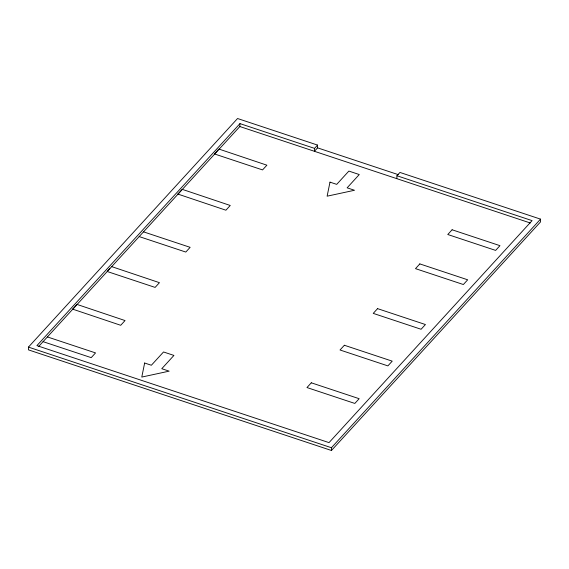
<?xml version="1.0" encoding="UTF-8"?>
<svg xmlns="http://www.w3.org/2000/svg" width="569" height="569" viewBox="0 0 569 569"><rect width="100%" height="100%" fill="white"/><g stroke="black" fill="none" stroke-linecap="round" stroke-linejoin="round"><path stroke-width="0.85" d="M38.5 346.656L239.848 126.531L239.969 123.615L314.55 148.381L317.566 145.088L237.55 118.516L28.45 347.104L28.464 349.871L331.45 450.484L540.55 221.896L540.536 219.129L399.95 172.443L396.927 175.743L396.813 178.652M314.55 148.381L314.429 151.297L317.58 147.855L317.566 145.088M239.969 123.615L36.907 345.618L329.017 442.618L532.079 220.623L396.927 175.743M214.549 153.786L218.34 149.64M109.81 268.319L107.235 271.513L155.117 287.409L159.448 282.672L111.439 266.541M331.45 450.484L331.435 447.725L540.536 219.129M317.58 147.855L398.279 174.647M239.848 126.531L530.28 222.977M214.698 154.028L262.558 169.918L266.889 165.188L218.88 149.05M143.516 231.846L190.131 247.33L185.8 252.06L139.185 236.583M47.398 336.926L95.542 352.915L91.211 357.645L43.066 341.663M28.45 347.104L331.435 447.725M177.905 194.079L225.914 210.21L230.246 205.473L182.236 189.342L177.905 194.079M144.647 363.022L141.781 377.069L169.149 371.159L161.781 368.705L173.929 355.426L163.523 351.969L151.368 365.248L144.647 363.022M329.992 182.137L327.125 196.184L354.501 190.274L347.126 187.827L359.274 174.541L348.868 171.084L336.713 184.37L329.992 182.137M72.697 309.159L120.706 325.29L125.038 320.56L77.028 304.422L72.697 309.159M377.567 308.64L373.236 313.377L421.096 329.266L425.427 324.536L377.567 308.64M344.352 345.255L340.027 349.992L387.887 365.888L392.212 361.151L344.352 345.255M419.822 263.902L415.498 268.639L463.358 284.528L467.682 279.799L419.822 263.902M311.3 382.809L306.968 387.546L354.828 403.435L359.16 398.698L311.3 382.809M452.099 229.776L447.775 234.506L495.627 250.403L499.959 245.666L452.099 229.776"/></g></svg>
